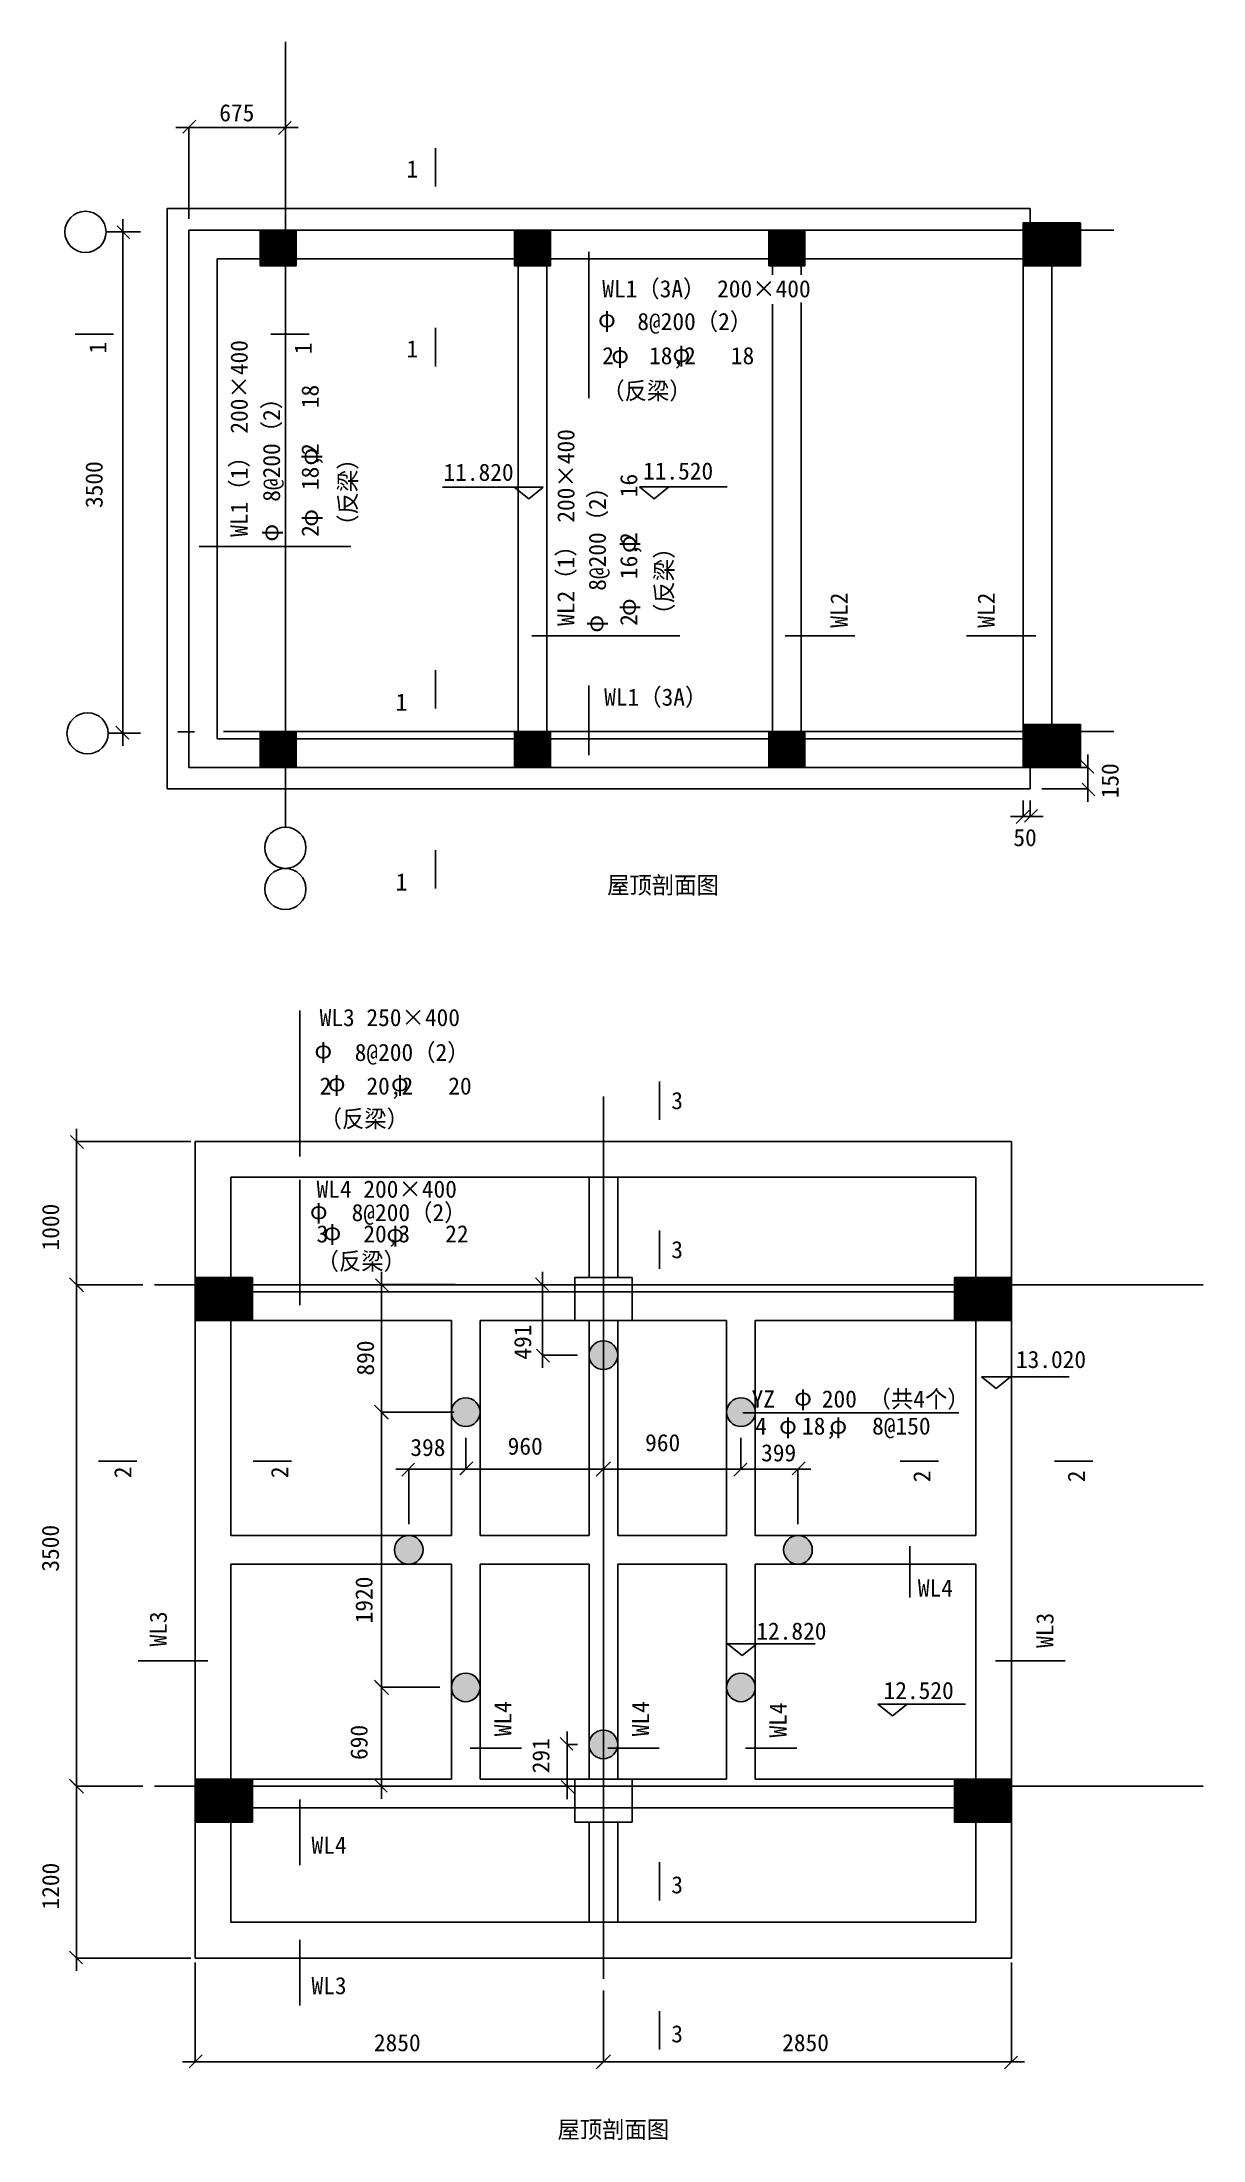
# Model space of a CAD drawing. Header units: metres. Extents: x 8187 to 16292, y -449 to 14195.
import ezdxf

# ---------------------------------------------------------------- set-up
doc = ezdxf.new("R2010")
doc.units = ezdxf.units.M
for name, color, linetype in [('AXIS', 3, 'Continuous'), ('DOTE', 1, 'Continuous'), ('PUB_DIM', 3, 'Continuous'), ('TEXT', 4, 'Continuous'), ('柱', 7, 'Continuous'), ('框架梁', 4, 'Continuous'), ('水平标注', 7, 'Continuous')]:
    doc.layers.add(name, color=color, linetype=linetype)

# ---------------------------------------------------------------- blocks, each defined once
blk = doc.blocks.new('_DIMX')
blk.add_line((-89.31, 0), (88.71, 0))
at = {"color": 6}
blk.add_lwpolyline([(-49.09, -49.09), (40.9, 40.9)], dxfattribs=at)

msp = doc.modelspace()

# ---------------------------------------------------------------- hatches: boundary and pattern name
at = {"layer": '柱'}
h = msp.add_hatch(dxfattribs=at)
h.set_pattern_fill('SOLID')
h.paths.add_polyline_path([(15435.91, 12931.43), (15035.91, 12931.43), (15035.91, 12631.43), (15435.91, 12631.43)])
h = msp.add_hatch(dxfattribs=at)
h.set_pattern_fill('SOLID')
h.paths.add_polyline_path([(9710.91, 12881.43), (9710.91, 12631.43), (9960.91, 12631.43), (9960.91, 12881.43)])
h = msp.add_hatch(dxfattribs=at)
h.set_pattern_fill('SOLID')
h.paths.add_polyline_path([(11485.91, 12881.43), (11485.91, 12631.43), (11735.91, 12631.43), (11735.91, 12881.43)])
h = msp.add_hatch(dxfattribs=at)
h.set_pattern_fill('SOLID')
h.paths.add_polyline_path([(13260.91, 12881.43), (13260.91, 12631.43), (13510.91, 12631.43), (13510.91, 12881.43)])
h = msp.add_hatch(dxfattribs=at)
h.set_pattern_fill('SOLID')
h.paths.add_polyline_path([(9710.91, 9381.43), (9710.91, 9131.43), (9960.91, 9131.43), (9960.91, 9381.43)])
h = msp.add_hatch(dxfattribs=at)
h.set_pattern_fill('SOLID')
h.paths.add_polyline_path([(11485.91, 9381.43), (11485.91, 9131.43), (11735.91, 9131.43), (11735.91, 9381.43)])
h = msp.add_hatch(dxfattribs=at)
h.set_pattern_fill('SOLID')
h.paths.add_polyline_path([(13260.91, 9381.43), (13260.91, 9131.43), (13510.91, 9131.43), (13510.91, 9381.43)])
h = msp.add_hatch(dxfattribs=at)
h.set_pattern_fill('SOLID')
h.paths.add_polyline_path([(15435.91, 9431.43), (15035.91, 9431.43), (15035.91, 9131.43), (15435.91, 9131.43)])
h = msp.add_hatch(dxfattribs=at)
h.set_pattern_fill('SOLID')
h.paths.add_polyline_path([(9655.54, 5570.23), (9255.54, 5570.23), (9255.54, 5270.23), (9655.54, 5270.23)])
h = msp.add_hatch(dxfattribs=at)
h.set_pattern_fill('SOLID')
h.paths.add_polyline_path([(14555.54, 5270.23), (14955.54, 5270.23), (14955.54, 5570.23), (14555.54, 5570.23)])
h = msp.add_hatch(dxfattribs=at)
h.set_pattern_fill('SOLID')
h.paths.add_polyline_path([(10646.96, 3670.23, 1), (10846.96, 3670.23, 1)])
h.paths.add_polyline_path([(13564.12, 3670.23, 1), (13364.12, 3670.23, 1)])
h.paths.add_polyline_path([(12105.54, 5128.81), (12105.54, 4928.81, 0.41), (12205.54, 5028.81, 0.41)])
h.paths.add_polyline_path([(12105.54, 5128.81, 0.41), (12005.54, 5028.81, 0.41), (12105.54, 4928.81)])
h.paths.add_polyline_path([(12105.54, 2211.65, 0.41), (12205.54, 2311.65, 0.41), (12105.54, 2411.65)])
h.paths.add_polyline_path([(12105.54, 2411.65, 0.41), (12005.54, 2311.65, 0.41), (12105.54, 2211.65)])
h = msp.add_hatch(dxfattribs=at)
h.set_pattern_fill('SOLID')
h.paths.add_polyline_path([(11244.88, 2709.57, 1), (11044.88, 2709.57, 1)])
h.paths.add_polyline_path([(11044.88, 4630.89, 1), (11244.88, 4630.89, 1)])
h.paths.add_polyline_path([(13166.2, 4630.89, 1), (12966.2, 4630.89, 1)])
h.paths.add_polyline_path([(13166.2, 2709.57, 1), (12966.2, 2709.57, 1)])
h = msp.add_hatch(dxfattribs=at)
h.set_pattern_fill('SOLID')
h.paths.add_polyline_path([(9655.54, 2070.23), (9255.54, 2070.23), (9255.54, 1770.23), (9655.54, 1770.23)])
h = msp.add_hatch(dxfattribs=at)
h.set_pattern_fill('SOLID')
h.paths.add_polyline_path([(14555.54, 1770.23), (14955.54, 1770.23), (14955.54, 2070.23), (14555.54, 2070.23)])

# ---------------------------------------------------------------- linework, layer by layer
for p, q in [((10934.78, 13454.11), (10934.78, 13186.36)), ((8418.46, 12155.07), (8686.21, 12155.07)), ((9784.98, 12155.07), (10052.73, 12155.07)), ((10934.78, 12198.47), (10934.78, 11930.73)), ((10982.45, 11087.92), (11686.25, 11087.92)), ((11482.32, 11087.92), (11584.28, 11005.38)), ((11584.28, 11005.38), (11686.25, 11087.92)), ((12358.74, 11089.12), (12970.57, 11089.12)), ((12358.74, 11089.12), (12460.69, 11006.58)), ((12460.69, 11006.58), (12562.67, 11089.12)), ((10934.78, 9809.3), (10934.78, 9541.55)), ((10934.78, 8553.67), (10934.78, 8285.92)), ((12498.35, 6938.66), (12498.35, 6670.92)), ((12498.35, 5898.54), (12498.35, 5630.8)), ((14744.43, 4878.67), (15356.26, 4878.67)), ((14744.43, 4878.67), (14846.38, 4796.13)), ((14846.38, 4796.13), (14948.36, 4878.67)), ((8581.87, 4288.04), (8849.61, 4288.04)), ((9660.03, 4288.04), (9927.77, 4288.04)), ((14177.46, 4288.04), (14445.2, 4288.04)), ((15255.62, 4288.04), (15523.37, 4288.04)), ((12971.8, 3013.95), (13583.63, 3013.95)), ((12971.8, 3013.95), (13073.75, 2931.41)), ((13073.75, 2931.41), (13175.73, 3013.95)), ((14021.86, 2592.84), (14633.69, 2592.84)), ((14021.86, 2592.84), (14123.82, 2510.3)), ((14123.82, 2510.3), (14225.79, 2592.84)), ((12498.35, 1490.42), (12498.35, 1222.67)), ((12498.35, 450.3), (12498.35, 182.55))]:
    msp.add_line(p, q)
at = {"layer": 'AXIS'}
for p, q in [((9885.91, 13678.79), (9885.91, 13598.79)), ((9210.91, 12961.43), (9210.91, 13598.79)), ((9211.21, 13598.79), (9885.61, 13598.79)), ((8751.97, 12869.05), (8635.19, 12869.05)), ((8874.83, 12870.05), (8751.97, 12870.05)), ((8751.97, 9370.35), (8751.97, 12869.75)), ((9251.84, 9380.43), (9135.06, 9380.43)), ((8874.83, 9370.05), (8647.06, 9370.05)), ((15165.91, 9131.43), (15488.22, 9131.43)), ((15488.22, 9131.73), (15488.22, 9132.03)), ((15488.22, 9131.43), (15488.22, 8981.43)), ((15165.91, 8981.43), (15488.22, 8981.43)), ((15488.22, 8981.13), (15488.22, 8980.83)), ((9885.91, 8789.54), (9885.91, 8714.37)), ((15035.61, 8789.6), (15035.31, 8789.6)), ((15035.91, 8901.43), (15035.91, 8789.6)), ((15035.91, 8789.6), (15085.91, 8789.6)), ((15085.91, 8901.43), (15085.91, 8789.6)), ((15086.21, 8789.6), (15086.51, 8789.6)), ((9225.54, 6520.23), (8427.72, 6520.23)), ((8427.72, 5520.53), (8427.72, 6519.93)), ((8891.57, 5520.23), (8427.72, 5520.23)), ((8891.57, 5520.23), (8427.72, 5520.23)), ((8427.72, 2020.53), (8427.72, 5519.93)), ((11070.51, 5521.23), (10556.47, 5521.23)), ((10556.47, 5520.93), (10556.47, 4631.19)), ((11680.66, 5520.53), (11680.66, 5520.83)), ((11680.66, 5520.23), (11680.66, 5028.81)), ((12025.54, 5520.23), (11680.66, 5520.23)), ((11925.54, 5028.81), (11680.66, 5028.81)), ((11680.66, 5028.51), (11680.66, 5028.21)), ((10964.88, 4630.89), (10556.47, 4630.89)), ((11064.88, 4630.89), (10556.47, 4630.89)), ((10556.47, 4630.59), (10556.47, 2710.87)), ((11145.88, 4450.89), (11145.88, 4234.28)), ((13065.2, 4450.89), (13065.2, 4234.28)), ((11145.28, 4262.58), (11145.28, 4234.28)), ((13065.2, 4262.58), (13065.2, 4234.28)), ((10746.66, 4234.28), (10746.36, 4234.28)), ((11145.28, 4234.28), (10746.96, 4234.28)), ((10746.96, 3850.23), (10746.96, 4234.28)), ((11145.58, 4234.28), (11145.88, 4234.28)), ((12105.24, 4234.28), (11146.18, 4234.28)), ((12105.54, 3949.62), (12105.54, 4234.28)), ((12105.54, 3949.62), (12105.54, 4234.28)), ((12105.84, 4234.28), (13064.9, 4234.28)), ((13064.9, 4234.28), (13064.6, 4234.28)), ((13065.2, 4234.28), (13464.12, 4234.28)), ((13464.12, 3850.23), (13464.12, 4234.28)), ((13464.42, 4234.28), (13464.72, 4234.28)), ((10964.88, 2710.57), (10556.47, 2710.57)), ((10964.88, 2710.57), (10556.47, 2710.57)), ((10556.47, 2710.27), (10556.47, 2020.53)), ((11852.38, 2311.95), (11852.38, 2312.25)), ((11852.38, 2311.65), (11852.38, 2020.23)), ((11925.54, 2311.65), (11852.38, 2311.65)), ((8891.57, 2020.23), (8427.72, 2020.23)), ((8891.57, 2020.23), (8427.72, 2020.23)), ((8427.72, 820.53), (8427.72, 2019.93)), ((10964.88, 2020.23), (10556.47, 2020.23)), ((11925.54, 2020.23), (11852.38, 2020.23)), ((11852.38, 2019.93), (11852.38, 2019.63)), ((9225.54, 820.23), (8427.72, 820.23)), ((9255.54, 790.23), (9255.54, 95.49)), ((14955.54, 790.23), (14955.54, 95.49)), ((12105.54, 595.44), (12105.54, 95.49)), ((12105.54, 595.44), (12105.54, 95.49)), ((9255.84, 95.49), (12105.24, 95.49)), ((12105.84, 95.49), (14955.24, 95.49))]:
    msp.add_line(p, q, dxfattribs=at)
for centre in [(8490.52, 12869.05), (8505.1, 9369.05), (9885.91, 8570.27), (9885.91, 8282.51)]:
    msp.add_circle(centre, 143.64, dxfattribs=at)
at = {"layer": 'DOTE'}
for p, q in [((9885.91, 14194.86), (9885.91, 8789.54)), ((9454.7, 12881.43), (15669.54, 12881.43)), ((9454.7, 9381.43), (15669.54, 9381.43)), ((12105.54, 6833.66), (12105.54, 675.44)), ((8971.57, 5520.23), (16291.53, 5520.23)), ((8971.57, 2020.23), (16291.53, 2020.23))]:
    msp.add_line(p, q, dxfattribs=at)
at = {"layer": '柱'}
for points in [[(15035.91, 12631.43), (15435.91, 12631.43), (15435.91, 12931.43), (15035.91, 12931.43)], [(9710.91, 12631.43), (9960.91, 12631.43), (9960.91, 12881.43), (9710.91, 12881.43)], [(11485.91, 12631.43), (11735.91, 12631.43), (11735.91, 12881.43), (11485.91, 12881.43)], [(13260.91, 12631.43), (13510.91, 12631.43), (13510.91, 12881.43), (13260.91, 12881.43)], [(9710.91, 9131.43), (9960.91, 9131.43), (9960.91, 9381.43), (9710.91, 9381.43)], [(11485.91, 9131.43), (11735.91, 9131.43), (11735.91, 9381.43), (11485.91, 9381.43)], [(13260.91, 9131.43), (13510.91, 9131.43), (13510.91, 9381.43), (13260.91, 9381.43)], [(15035.91, 9131.43), (15435.91, 9131.43), (15435.91, 9431.43), (15035.91, 9431.43)], [(9255.54, 5270.23), (9655.54, 5270.23), (9655.54, 5570.23), (9255.54, 5570.23)], [(11905.54, 5270.23), (12305.54, 5270.23), (12305.54, 5570.23), (11905.54, 5570.23)], [(14955.54, 5270.23), (14555.54, 5270.23), (14555.54, 5570.23), (14955.54, 5570.23)], [(9255.54, 1770.23), (9655.54, 1770.23), (9655.54, 2070.23), (9255.54, 2070.23)], [(11905.54, 1770.23), (12305.54, 1770.23), (12305.54, 2070.23), (11905.54, 2070.23)], [(14955.54, 1770.23), (14555.54, 1770.23), (14555.54, 2070.23), (14955.54, 2070.23)]]:
    msp.add_lwpolyline(points, close=True, dxfattribs=at)
for centre in [(12105.54, 5028.81), (11144.88, 4630.89), (13066.2, 4630.89), (10746.96, 3670.23), (13464.12, 3670.23), (11144.88, 2709.57), (13066.2, 2709.57), (12105.54, 2311.65)]:
    msp.add_circle(centre, 100, dxfattribs=at)
at = {"layer": '框架梁'}
for p, q in [((9060.91, 13031.43), (9060.91, 8981.43)), ((9060.91, 13031.43), (15085.91, 13031.43)), ((15085.91, 13031.43), (15085.91, 12931.43)), ((9210.91, 12881.43), (9210.91, 9131.43)), ((9210.91, 12881.43), (15035.91, 12881.43)), ((9410.91, 12681.43), (9410.91, 9331.43)), ((9410.91, 12681.43), (15035.91, 12681.43)), ((11510.91, 12631.43), (11510.91, 9381.43)), ((11710.91, 12631.43), (11710.91, 9381.43)), ((13285.91, 12631.43), (13285.91, 12569.64)), ((13485.91, 12631.43), (13485.91, 12569.64)), ((15035.91, 9431.43), (15035.91, 12631.43)), ((15235.91, 9431.43), (15235.91, 12631.43)), ((13285.91, 12364.37), (13285.91, 9381.43)), ((13485.91, 12377.2), (13485.91, 9381.43)), ((9410.91, 9331.43), (15035.91, 9331.43)), ((9210.91, 9131.43), (15035.91, 9131.43)), ((15085.91, 8981.43), (15085.91, 9131.43)), ((9060.91, 8981.43), (15085.91, 8981.43)), ((9255.54, 6520.23), (9255.54, 820.23)), ((9255.54, 6520.23), (14955.54, 6520.23)), ((14955.54, 6520.23), (14955.54, 820.23)), ((9505.54, 6270.23), (9505.54, 3770.23)), ((9505.54, 6270.23), (12005.54, 6270.23)), ((9505.54, 6270.23), (14705.54, 6270.23)), ((12005.54, 5570.23), (12005.54, 6270.23)), ((12205.54, 5570.23), (12205.54, 6270.23)), ((12205.54, 6270.23), (14705.54, 6270.23)), ((14705.54, 6270.23), (14705.54, 3770.23)), ((9655.54, 5470.23), (14555.54, 5470.23)), ((9655.54, 5270.23), (11044.88, 5270.23)), ((11044.88, 3770.23), (11044.88, 5270.23)), ((11244.88, 5270.23), (12966.2, 5270.23)), ((11244.88, 3770.23), (11244.88, 5270.23)), ((12005.54, 3770.23), (12005.54, 5270.23)), ((12205.54, 3770.23), (12205.54, 5270.23)), ((12966.2, 5270.23), (12966.2, 3770.23)), ((13166.2, 5270.23), (14555.54, 5270.23)), ((13166.2, 5270.23), (13166.2, 3770.23)), ((9505.54, 3770.23), (11044.88, 3770.23)), ((11244.88, 3770.23), (12005.54, 3770.23)), ((12205.54, 3770.23), (12966.2, 3770.23)), ((13166.2, 3770.23), (14705.54, 3770.23)), ((9505.54, 3570.23), (9505.54, 1070.23)), ((9505.54, 3570.23), (11044.88, 3570.23)), ((11044.88, 2070.23), (11044.88, 3570.23)), ((11244.88, 2070.23), (11244.88, 3570.23)), ((11244.88, 3570.23), (12005.54, 3570.23)), ((12005.54, 2070.23), (12005.54, 3570.23)), ((12205.54, 2070.23), (12205.54, 3570.23)), ((12205.54, 3570.23), (12966.2, 3570.23)), ((12966.2, 3570.23), (12966.2, 2070.23)), ((13166.2, 3570.23), (14705.54, 3570.23)), ((13166.2, 3570.23), (13166.2, 2070.23)), ((14705.54, 3570.23), (14705.54, 1070.23)), ((11044.88, 2070.23), (9655.54, 2070.23)), ((12966.2, 2070.23), (11244.88, 2070.23)), ((14555.54, 2070.23), (13166.2, 2070.23)), ((14555.54, 1870.23), (9655.54, 1870.23)), ((12005.54, 1770.23), (12005.54, 1070.23)), ((12205.54, 1770.23), (12205.54, 1070.23)), ((9505.54, 1070.23), (12005.54, 1070.23)), ((11750.57, 1070.23), (14705.54, 1070.23)), ((12205.54, 1070.23), (14705.54, 1070.23)), ((9255.54, 820.23), (14955.54, 820.23))]:
    msp.add_line(p, q, dxfattribs=at)
at = {"layer": '水平标注'}
for p, q in [((12005.11, 11709.43), (12005.11, 12729.33)), ((10343.54, 10673.55), (9283.37, 10673.55)), ((12639.01, 10050.86), (11607.17, 10050.86)), ((13859.87, 10050.86), (13373.77, 10050.86)), ((15125.36, 10050.86), (14639.26, 10050.86)), ((12005.11, 9703.53), (12005.11, 9216.54)), ((9987.85, 6414.44), (9987.85, 7434.35)), ((9987.85, 5377.8), (9987.85, 6251.85)), ((13078.99, 4625.59), (14587.85, 4625.59)), ((14244.1, 3338.04), (14244.1, 3695.6)), ((9344.99, 2894.62), (8858.89, 2894.62)), ((15329.58, 2894.62), (14843.48, 2894.62)), ((11534.01, 2284.81), (11176.45, 2284.81)), ((12494.67, 2284.81), (12137.11, 2284.81)), ((13455.33, 2284.81), (13097.77, 2284.81)), ((9987.85, 1469.74), (9987.85, 1927.2)), ((9987.85, 489.85), (9987.85, 947.31))]:
    msp.add_line(p, q, dxfattribs=at)

# ---------------------------------------------------------------- block references
at = {"layer": 'AXIS'}
for p, rotation in [((9210.91, 13598.79), 180), ((8751.97, 12870.05), 90), ((8751.97, 9370.05), 270), ((15488.22, 9131.43), 270), ((15488.22, 8981.43), 90), ((15085.91, 8789.6), 180), ((8427.72, 6520.23), 90), ((8427.72, 5520.23), 270), ((8427.72, 5520.23), 90), ((10556.47, 5521.23), 90), ((11680.66, 5520.23), 270), ((11680.66, 5028.81), 90), ((10556.47, 4630.89), 270), ((10556.47, 4630.89), 90), ((11145.28, 4234.28), 180), ((11145.88, 4234.28), 180), ((12105.54, 4234.28), 180), ((13464.12, 4234.28), 180), ((10556.47, 2710.57), 270), ((10556.47, 2710.57), 90), ((11852.38, 2311.65), 270), ((8427.72, 2020.23), 270), ((8427.72, 2020.23), 90), ((10556.47, 2020.23), 270), ((11852.38, 2020.23), 90), ((8427.72, 820.23), 270), ((9255.54, 95.49), 180), ((12105.54, 95.49), 180)]:
    msp.add_blockref('_DIMX', p, dxfattribs=dict(at, rotation=rotation))
for p in [(9885.91, 13598.79), (15035.91, 8789.6), (10746.96, 4234.28), (12105.54, 4234.28), (13065.2, 4234.28), (13065.2, 4234.28), (12105.54, 95.49), (14955.54, 95.49)]:
    msp.add_blockref('_DIMX', p, dxfattribs=at)

# ---------------------------------------------------------------- texts
for s, p in [('675', (9424.65, 13640.77)), ('1', (10731.48, 13248.6)), ('1', (10731.48, 11992.97)), ('1', (10655.38, 9527.69)), ('50', (14967.48, 8581.82)), ('1', (10655.38, 8272.05)), ('3', (12579.58, 6745.72)), ('3', (12579.58, 5705.6)), ('398', (10758.43, 4325.03)), ('960', (11437.53, 4334.06)), ('960', (12397.19, 4358.21)), ('399', (13206.59, 4287.47)), ('3', (12579.58, 1272.17)), ('3', (12579.58, 232.06)), ('2850', (10503.66, 170.36)), ('2850', (13353.66, 170.36))]:
    msp.add_text(s, height=120).set_placement(p)
for s, p in [('1', (8635.9, 12019.41)), ('1', (10069.58, 12015.06)), ('3500', (8610.09, 10941.78)), ('150', (15702.02, 8915.35)), ('1000', (8306.74, 5759.33)), ('491', (11602.03, 4997.89)), ('890', (10504.42, 4886.4)), ('2', (8810.95, 4169.97)), ('2', (9905.74, 4170.38)), ('2', (14388.84, 4141.71)), ('2', (15467, 4141.71)), ('3500', (8305.26, 3517.68)), ('1920', (10494.29, 3156.82)), ('690', (10459.31, 2203.5)), ('291', (11729.43, 2110.54)), ('1200', (8306.74, 1159.33))]:
    msp.add_text(s, height=120, rotation=90).set_placement(p)
at = {"layer": 'PUB_DIM'}
for s, p in [('11.820', (10989.47, 11131.5)), ('11.520', (12382.31, 11140.33)), ('13.020', (14985.48, 4939.15)), ('12.820', (13173.11, 3043.31)), ('12.520', (14061.6, 2628.68))]:
    msp.add_text(s, height=120, dxfattribs=at).set_placement(p)
at = {"layer": 'TEXT'}
for s, p in [('WL1（3A） 200×400', (12097.73, 12412.29)), ('   8@200（2）', (12097.73, 12183.89)), ('2   18,2   18', (12097.73, 11945.34)), ('（反梁）', (12097.73, 11700.26)), ('屋顶剖面图', (12131.92, 8250.25)), ('WL3 250×400', (10124.99, 7325.56)), ('   8@200（2）', (10124.99, 7082.4)), ('2   20,2   20', (10124.99, 6847.84)), ('（反梁）', (10124.99, 6618.73)), ('WL4 200×400', (10103.5, 6127.93)), ('   8@200（2）', (10103.5, 5964.47)), ('3   20,3   22', (10103.5, 5815.81)), ('（反梁）', (10103.5, 5624.67)), ('YZ    200 （共4个）', (13140.44, 4663.2)), ('4   18,   8@150', (13165.37, 4474.51)), ('屋顶剖面图', (11785.17, -436.06))]:
    msp.add_text(s, height=120, dxfattribs=at).set_placement(p)
for p in [(10381.33, 10740.66), (12589.64, 10119.25)]:
    msp.add_text('（反梁）', height=120, rotation=90, dxfattribs=at).set_placement(p)
at = {"layer": '水平标注'}
for s, p in [('φ', (12068.52, 12203.62)), ('φ', (12160.73, 11952.32)), ('φ', (12588.27, 11960.69)), ('WL1（3A）', (12111.13, 9562.2)), ('φ', (10088.64, 7100.32)), ('φ', (10181.93, 6870.65)), ('φ', (10623.09, 6870.65)), ('φ', (10056.96, 5978.37)), ('φ', (10152.16, 5830.71)), ('φ', (10590.64, 5818.53)), ('φ', (13437.39, 4677.33)), ('φ', (13332.29, 4480.6)), ('φ', (13683.58, 4480.6)), ('WL4', (14300.86, 3343.59)), ('WL4', (10068.17, 1548.86)), ('WL3', (10068.17, 568.3))]:
    msp.add_text(s, height=120, dxfattribs=at).set_placement(p)
for s, p in [('WL1（1） 200×400', (9622.7, 10740.66)), ('2   18,2   18', (10118.07, 10740.66)), ('   8@200（2）', (9848.75, 10740.66)), ('WL2（1） 200×400', (11903.73, 10119.25)), ('φ', (10110.59, 11237.62)), ('2   16,2   16', (12342.34, 10119.25)), ('   8@200（2）', (12123.28, 10119.25)), ('φ', (10113.15, 10810.98)), ('φ', (9836.87, 10707.31)), ('φ', (12332.08, 10627.77)), ('φ', (12332.08, 10187.57)), ('WL2', (13810.37, 10106.33)), ('WL2', (14838.05, 10106.33)), ('φ', (12105.44, 10071.72)), ('WL3', (9058.35, 2995.48)), ('WL3', (15247.53, 2985.76)), ('WL4', (11463.84, 2368.77)), ('WL4', (12424.5, 2368.77)), ('WL4', (13385.16, 2359.85))]:
    msp.add_text(s, height=120, rotation=90, dxfattribs=at).set_placement(p)

doc.saveas('drawing.dxf')
